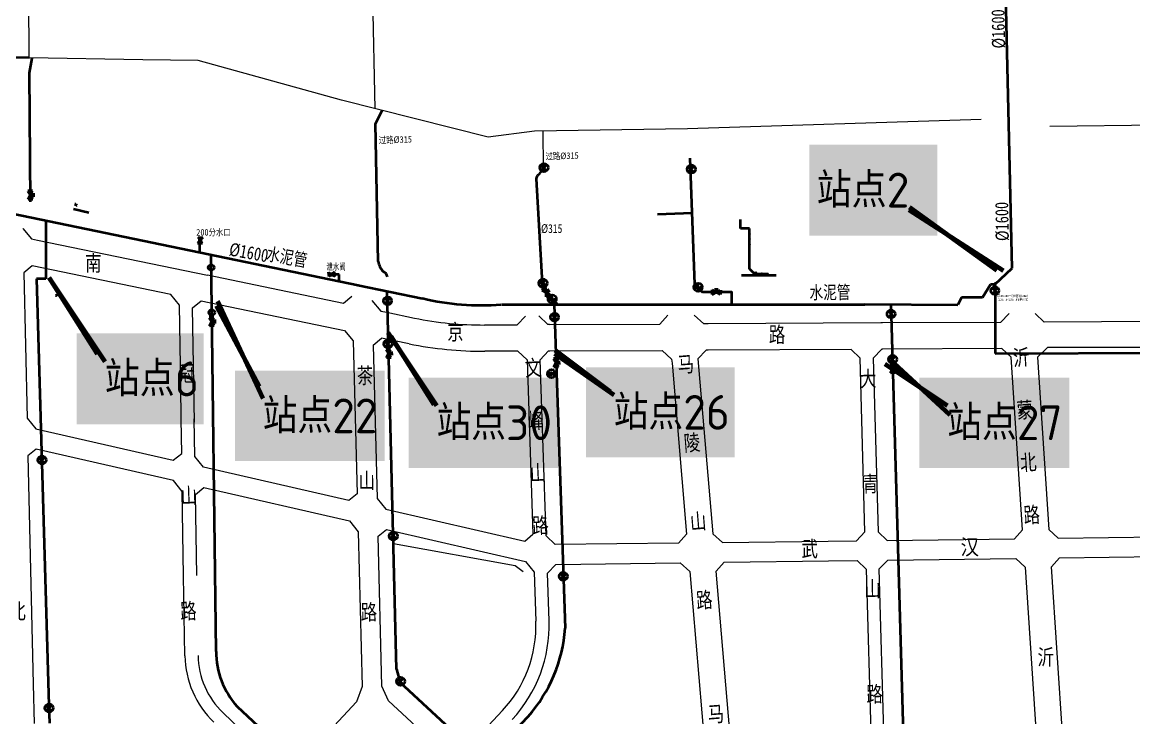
# Model space of a CAD drawing. Header units: millimetres. Extents: x 149602 to 158241, y 83300 to 93051.
# Drawn here: x 151265 to 153801, y 88129 to 89717 of the extents above; entities that cross this region are included whole.
import ezdxf

# ---------------------------------------------------------------- set-up
doc = ezdxf.new("R2010")
doc.units = ezdxf.units.MM
doc.layers.get('0').update_dxf_attribs({"lineweight": 18})
doc.layers.add('MiniCADViewLayer', color=1, linetype='Continuous')
doc.layers.add('TextBackground', color=2, linetype='Continuous', plot=False)
for name, color, linetype, lineweight in [('新路名', 7, 'Continuous', 18), ('给水线', 3, 'Continuous', 40), ('西线供水主管道', 5, 'Continuous', 40), ('规划道路红线', 7, 'Continuous', 18)]:
    doc.layers.add(name, color=color, linetype=linetype, lineweight=lineweight)
doc.layers.get('0').off()
doc.styles.add('FS', font='')
doc.styles.add('OdaTtfStyle', font='tssdeng.shx', dxfattribs={"bigfont": 'hztxt.shx'})
doc.styles.get("Standard").update_dxf_attribs({"font": 'txt', "width": 0.7})
doc.styles.get('FS').set_extended_font_data('宋体')
doc.dimstyles.new('0.5', dxfattribs={"dimtxt": 80, "dimasz": 40, "dimexe": 20, "dimexo": 20, "dimgap": 10, "dimtad": 1, "dimdec": 0, "dimzin": 0, "dimdsep": 46, "dimtxsty": 'FS', "dimblk": 'ARCHTICK', "dimcen": 2.5, "dimdle": 1, "dimadec": 0, "dimazin": 0, "dimtfac": 1, "dimtdec": 0, "dimtmove": 2, "dimatfit": 3, "dimldrblk": 'OBLIQUE', "dimfxl": 1, "dimtolj": 1, "dimtzin": 0, "dimarcsym": 0})

# ---------------------------------------------------------------- blocks, each defined once
blk = doc.blocks.new('减压阀')
at = {"linetype": 'ByBlock', "ltscale": 200}
for p, q in [((-101, 52), (-101, -52)), ((-91, 52), (-91, -52)), ((91, -52), (-91, 52)), ((-91, -52), (91, 52)), ((-43, 70), (43, 70)), ((-43, 63), (43, 63)), ((0, 0), (0, 63)), ((91, 52), (91, -52)), ((101, 52), (101, -52))]:
    blk.add_line(p, q, dxfattribs=at)
blk = doc.blocks.new('阀门')
blk.add_circle((0, 0), 69.9)
blk = doc.blocks.new('_ARCHTICK')
at = {"color": 0, "linetype": 'ByBlock', "const_width": 0.15}
blk.add_lwpolyline([(-0.5, -0.5), (0.5, 0.5)], dxfattribs=at)

msp = doc.modelspace()

# ---------------------------------------------------------------- hatches: boundary and pattern name
at = {"layer": 'TextBackground', "linetype": 'ByBlock', "ltscale": 200, "true_color": 0xfefe00}
for points in [[(153060.8, 89437.4), (153060.8, 89229.9), (153352.6, 89229.9), (153352.6, 89437.4)], [(151389.3, 89006.4), (151389.3, 88798.9), (151678.6, 88798.9), (151678.6, 89006.4)], [(151750.1, 88921.2), (151750.1, 88715.1), (152091.8, 88715.1), (152091.8, 88921.2)], [(152550.7, 88929.2), (152550.7, 88723.1), (152889.9, 88723.1), (152889.9, 88929.2)], [(152146.4, 88905.4), (152146.4, 88699.3), (152488.2, 88699.3), (152488.2, 88905.4)], [(153311.8, 88905.4), (153311.8, 88699.3), (153653.5, 88699.3), (153653.5, 88905.4)]]:
    msp.add_hatch(color=2, dxfattribs=at).paths.add_polyline_path(points)

# ---------------------------------------------------------------- linework, layer by layer
at = {"layer": '给水线', "lineweight": 0, "ltscale": 25}
for p, q in [((151280.9, 89635.3), (151275.5, 90345)), ((152069.8, 89519.4), (152062.2, 89891.6)), ((151540, 89631.4), (151280.9, 89635.3)), ((151665.9, 89629.5), (151540, 89631.4)), ((151993, 89538.8), (151665.9, 89629.5)), ((152327.5, 89454.3), (151993, 89538.8)), ((153452.4, 89494.9), (152782.8, 89473.9)), ((152433.8, 89468.1), (152327.5, 89454.3)), ((152782.8, 89473.9), (152433.8, 89468.1)), ((152454.3, 89384.3), (152453, 89468.4)), ((153609.3, 89479.8), (154338.7, 89487.7))]:
    msp.add_line(p, q, dxfattribs=at)
at = {"layer": '给水线', "ltscale": 25}
for p, q in [((151280.9, 89635.3), (151030, 89641.4)), ((151281.2, 89601.7), (151287.8, 89635)), ((151283.4, 89307.1), (151281.2, 89601.7)), ((152070.5, 89485), (152085.6, 89515.4)), ((152076.9, 89170.7), (152070.5, 89485)), ((152452, 89120.6), (152438.3, 89359.7))]:
    msp.add_line(p, q, dxfattribs=at)
at = {"layer": '给水线'}
for p, q in [((152461.4, 89392.2), (152446.8, 89390.1)), ((152448.5, 89377.8), (152461.4, 89392.2)), ((152799.3, 89118.9), (152788.5, 89406.7)), ((152446.8, 89390.1), (152462, 89378.5)), ((152462, 89378.5), (152448.4, 89377.9)), ((152797.4, 89388.6), (152782.8, 89386.6)), ((152782.8, 89386.6), (152798, 89375)), ((152798, 89375), (152784.4, 89374.4)), ((152784.5, 89374.3), (152797.4, 89388.6)), ((152714, 89279), (152793.2, 89281.5)), ((152903.2, 89245.7), (152903.2, 89266.6)), ((151318.8, 89264.1), (151318.8, 89131.1)), ((152924.2, 89245.7), (152903.2, 89245.7)), ((152924.2, 89161.7), (152924.2, 89245.7)), ((152924.2, 89233.7), (152924.9, 89233.7)), ((152924.2, 89221.7), (152924.9, 89221.7)), ((152924.9, 89233.4), (152924.9, 89234)), ((152924.9, 89221.4), (152924.9, 89222)), ((152924.2, 89209.7), (152924.9, 89209.7)), ((152924.9, 89209.4), (152924.9, 89210)), ((151707.4, 88280.3), (151695.5, 89184.5)), ((152924.2, 89153.7), (152924.2, 89161.7)), ((152936.3, 89141.8), (152924.2, 89153.7)), ((152932.7, 89143.8), (152934.3, 89145.4)), ((152935.9, 89143.8), (152932.7, 89143.8)), ((152934.3, 89142.2), (152934.3, 89145.4)), ((152935.9, 89143.8), (152934.3, 89142.2)), ((152951.3, 89141.8), (152936.3, 89141.8)), ((152937.4, 89143.5), (152939.6, 89145.8)), ((152939.6, 89143.5), (152937.4, 89145.8)), ((152937.4, 89145.8), (152939.6, 89145.8)), ((152939.6, 89143.5), (152937.4, 89143.5)), ((152966.3, 89141.8), (152953.3, 89141.8)), ((152965.2, 89139.4), (152967.5, 89141.7)), ((152967.5, 89139.4), (152965.2, 89141.7)), ((152965.2, 89141.7), (152967.5, 89141.7)), ((152967.5, 89139.4), (152965.2, 89139.4)), ((152966.3, 89139.4), (152966.3, 89141.8)), ((151297.7, 89131.1), (151325.8, 88157.2)), ((151318.8, 89131.1), (151297.7, 89131.1)), ((152799.3, 89118.9), (152816.8, 89100.3)), ((152104.1, 89073.8), (152092.2, 89087.8)), ((152092.2, 89087.8), (152103.9, 89087.8)), ((152103.9, 89087.8), (152092.4, 89073.7)), ((152118.8, 88239.9), (152097.7, 89102.7)), ((153477.8, 89111), (153489.5, 89111.4)), ((153490.1, 89097.4), (153477.8, 89111)), ((153489.5, 89111.4), (153478.3, 89097)), ((153478.3, 89097), (153490.1, 89097.4)), ((152092.4, 89073.7), (152104.1, 89073.8)), ((152478.2, 89072.3), (152503.5, 88333.1)), ((153246.3, 89074.4), (153313.5, 86760.2)), ((153484.8, 89069.1), (153484.1, 88960.7)), ((152485.2, 89036.6), (152473.2, 89050.6)), ((152473.2, 89050.6), (152484.9, 89050.6)), ((152484.9, 89050.6), (152473.4, 89036.5)), ((152473.4, 89036.5), (152485.2, 89036.6)), ((153240.7, 89057.7), (153252.4, 89058.1)), ((153253, 89044.1), (153240.7, 89057.7)), ((153252.4, 89058.1), (153241.2, 89043.7)), ((153241.2, 89043.7), (153253, 89044.1)), ((152105.5, 88989.8), (152090.9, 88987.8)), ((152090.9, 88987.8), (152106.2, 88976.2)), ((152092.7, 88975.5), (152105.5, 88989.8)), ((152105.6, 88989.8), (152100.4, 88984.2)), ((152100.4, 88984.2), (152102.5, 88986.4)), ((152106.2, 88976.2), (152092.6, 88975.6)), ((153484.1, 88960.7), (153998.6, 88962.6)), ((153256.7, 88954.4), (153242.1, 88952.4)), ((153242.1, 88952.4), (153257.4, 88940.8)), ((153257.4, 88940.8), (153243.7, 88940.2)), ((153243.9, 88940.1), (153256.7, 88954.4)), ((152469.4, 88909.9), (152468.9, 88918.3)), ((152468.9, 88918.3), (152479.5, 88910.6)), ((152479.1, 88919), (152469.4, 88909.9)), ((152483.6, 88915.3), (152473.7, 88914.8)), ((152479.1, 88919), (152479.5, 88910.6)), ((151316.8, 88723.9), (151302.1, 88723.3)), ((151302.1, 88723.3), (151316.1, 88710.2)), ((151316.1, 88710.2), (151302.5, 88711)), ((151302.6, 88710.9), (151316.8, 88723.9)), ((152104.2, 88537.1), (152116.4, 88551.6)), ((152104.2, 88550.7), (152119.4, 88537.1)), ((152119.4, 88537.1), (152104.2, 88537.1)), ((152491.4, 88446.3), (152506.7, 88457.3)), ((152491.8, 88457.6), (152506.4, 88446)), ((152491.8, 88457.6), (152506.7, 88457.3)), ((152491.6, 88446.3), (152506.4, 88446)), ((152118.8, 88239.9), (152126.8, 88209)), ((152119.6, 88217.1), (152134.9, 88205.5)), ((152134.9, 88205.5), (152121.2, 88204.9)), ((152121.4, 88204.8), (152134.2, 88219.1)), ((152271.3, 88075.3), (152126.8, 88209)), ((151333.2, 88157.5), (151318.4, 88157)), ((151318.4, 88157), (151332.4, 88143.9)), ((151318.9, 88144.5), (151333.2, 88157.5)), ((151325.8, 88157.2), (151326.8, 88116.1)), ((151754.9, 88154.7), (152473.1, 87487.1)), ((151332.4, 88143.9), (151318.8, 88144.7)), ((152320.6, 88029.5), (152418.9, 88131.6))]:
    msp.add_line(p, q, dxfattribs=at)
at = {"layer": '给水线', "ltscale": 200}
for p, q in [((152457.5, 89129.6), (152443.6, 89124.7)), ((152443.6, 89124.7), (152460.8, 89116.3)), ((152460.4, 89116.5), (152447.3, 89113.1)), ((152447.7, 89113), (152457.5, 89129.6)), ((152805.8, 89121.4), (152797.4, 89109.3)), ((152797.4, 89109.3), (152816.3, 89112.5)), ((152807.5, 89102.2), (152805.8, 89121.4)), ((152815.9, 89112.5), (152807.1, 89102)), ((152472.9, 89094.5), (152464.4, 89082.5)), ((152474.6, 89075.3), (152472.9, 89094.5)), ((152464.4, 89082.5), (152483.3, 89085.7)), ((152482.9, 89085.6), (152474.2, 89075.2))]:
    msp.add_line(p, q, dxfattribs=at)
at = {"layer": '给水线', "ltscale": 25}
msp.add_lwpolyline([(152438.3, 89359.7, -0.231665), (152444.7, 89371.1, 0.260354)], format="xyb", dxfattribs=at)
at = {"layer": '给水线'}
msp.add_lwpolyline([(152883.4, 89073.6), (152883.4, 89100.3), (152816.8, 89100.3)], dxfattribs=at)
at = {"layer": '给水线', "lineweight": 0}
msp.add_lwpolyline([(152111.8, 88526.7), (152389.4, 88476.6), (152407.7, 88462.5)], dxfattribs=at)
at = {"layer": '给水线'}
for centre, radius in [((152455, 89385), 9.5), ((152791, 89381.5), 9.5), ((153483.9, 89104.2), 9.16), ((152098.2, 89080.8), 9.16), ((152479.2, 89043.6), 9.16), ((153246.9, 89050.9), 9.16), ((152099.2, 88982.7), 9.5), ((153250.4, 88947.3), 9.5), ((152472.4, 88914.3), 9.35), ((151309.8, 88717.4), 9.5), ((152111.2, 88543.7), 9.5), ((152499.1, 88451.8), 9.35), ((152127.9, 88212), 9.5), ((151326.2, 88151.1), 9.5)]:
    msp.add_circle(centre, radius, dxfattribs=at)
at = {"layer": '给水线', "ltscale": 200}
for centre in [(152452.7, 89121.3), (152806.7, 89111.9), (152473.8, 89085)]:
    msp.add_circle(centre, 9.5, dxfattribs=at)
at = {"layer": '给水线', "ltscale": 25}
msp.add_arc((152411.3, 89405.7), 48.1, 313.952, 333.6232, dxfattribs=at)
at = {"layer": '给水线', "ltscale": 200}
for centre, radius, start, end in [((152117.7, 89177.2), 41.3, 188.9887, 225.0916), ((152081.8, 89132.6), 16.7, 11.0655, 66.0334), ((152511.4, 89131.4), 60.4, 190.2942, 231.4729), ((152461.9, 89061.3), 25.8, 25.2802, 62.3972)]:
    msp.add_arc(centre, radius, start, end, dxfattribs=at)
at = {"layer": '给水线'}
for centre, radius, start, end in [((152157.6, 88359.9), 347, 318.8694, 355.5763), ((151891.9, 88278.2), 184.5, 179.354, 222.0387)]:
    msp.add_arc(centre, radius, start, end, dxfattribs=at)
at = {"layer": '西线供水主管道'}
for p, q in [((153523.4, 89155.2), (153463.2, 91681.3)), ((151417, 89281.9), (151381.7, 89290)), ((151219.6, 89284.7), (152031.2, 89116.5)), ((151676.9, 89225.6), (151665, 89212.2)), ((151665.9, 89218.9), (151675.5, 89218.9)), ((151676.3, 89212.2), (151666, 89225.8)), ((151666.1, 89225.6), (151676.9, 89225.6)), ((151665, 89212.2), (151676.3, 89212.2)), ((151670.1, 89191.8), (151670.1, 89211.5)), ((151964.7, 89135.8), (151963.5, 89146.6)), ((151963.5, 89146.6), (151978.1, 89136.1)), ((151977, 89147.3), (151964.5, 89135.7)), ((151971.3, 89136.3), (151970.3, 89145.8)), ((151988.1, 89140.9), (151970.4, 89141.1)), ((151978.1, 89136.1), (151977, 89147.3)), ((151988.1, 89125.9), (151988.1, 89140.9)), ((152905.5, 89139.4), (152985.2, 89139.4)), ((153483.6, 89118.4), (153523.4, 89155.2)), ((152030.7, 89116.2), (152178.3, 89086.5)), ((153473.7, 89117.9), (153455.9, 89088.7)), ((153483.6, 89118.4), (153473.7, 89117.9)), ((153484.4, 89120.4), (153482.9, 89120.3)), ((153483.6, 89120.3), (153484.8, 89069.1)), ((153407.9, 89088.7), (153399, 89071.5)), ((153455.9, 89088.7), (153407.9, 89088.7)), ((152358.3, 89072.3), (153187.3, 89072.3)), ((153187.2, 89073.1), (153399, 89071.5))]:
    msp.add_line(p, q, dxfattribs=at)
msp.add_arc((152313.2, 89649.9), 579.3, 256.5337, 274.3277, dxfattribs=at)
at = {"layer": '规划道路红线'}
for p, q in [((151266, 89246), (151286, 89222)), ((151266, 89246), (151266, 89246)), ((151286, 89222), (151299.5, 89219.2)), ((151299.5, 89219.2), (151687.4, 89139.1)), ((151287.4, 89160.4), (151268.3, 89144.5)), ((151268.3, 89144.5), (151275.9, 88813.2)), ((151603.5, 89095.2), (151287.4, 89160.4)), ((151998.1, 89075), (151687.4, 89139.1)), ((151623.4, 89071.1), (151603.5, 89095.2)), ((152017.1, 89090.9), (151998.1, 89075)), ((151626.3, 88885.6), (151623.4, 89071.1)), ((151653.5, 89064.9), (151672.8, 89080.9)), ((151657.5, 88803.4), (151653.5, 89064.9)), ((151672.8, 89080.9), (151999.9, 89013.3)), ((152062.4, 89081.6), (152082.6, 89057.5)), ((152082.6, 89057.5), (152096.5, 89054.7)), ((152096.5, 89054.7), (152160, 89041.5)), ((152393.8, 89026), (152413.1, 89046.1)), ((152463.8, 89026.4), (152443.1, 89046.3)), ((152719.5, 89027.7), (152737.8, 89047.7)), ((152819.7, 89028.2), (152798, 89048)), ((153496.6, 89031.6), (153516.1, 89051.7)), ((153596.6, 89032.1), (153576.1, 89052)), ((151999.9, 89013.3), (152020, 88989.3)), ((152319.6, 89025.7), (152393, 89026)), ((152393, 89026), (152393.8, 89026)), ((152468, 89026.4), (152463.8, 89026.4)), ((152468, 89026.4), (152719.5, 89027.7)), ((152829.5, 89028.2), (152819.7, 89028.2)), ((153223.9, 89030.2), (152829.5, 89028.2)), ((153227.8, 89030.3), (153223.9, 89030.2)), ((153496.6, 89031.6), (153227.8, 89030.3)), ((153977.8, 89034.1), (153596.6, 89032.1)), ((152020, 88989.4), (152029.1, 88640.1)), ((152020, 88989.3), (152020, 88989.3)), ((152065.3, 88979.9), (152084.3, 88995.9)), ((152147.9, 88982.8), (152084.3, 88995.9)), ((152065.3, 88979.9), (152074.4, 88629.7)), ((152395.8, 88966), (152319.9, 88965.7)), ((152416.5, 88946.2), (152395.8, 88966)), ((152824.8, 88968.2), (152806.5, 88948.2)), ((152829.8, 88968.2), (152824.8, 88968.2)), ((153155.6, 88969.9), (152829.8, 88968.2)), ((153176.2, 88950), (153155.6, 88969.9)), ((153225.6, 88970.2), (153206.2, 88950.2)), ((153228.1, 88970.3), (153225.6, 88970.2)), ((153499.5, 88971.6), (153228.1, 88970.3)), ((153499.5, 88971.6), (153520.8, 88951.8)), ((153604, 88974.5), (153580.9, 88952.1)), ((152416.5, 88946.2), (152429.9, 88547.9)), ((152806.5, 88948.2), (152840.5, 88548.7)), ((153187.5, 88553.2), (153176.2, 88950)), ((153206.2, 88950.2), (153217.5, 88553.6)), ((153547, 88557.8), (153520.8, 88951.8)), ((153580.9, 88952.1), (153607.1, 88558.6)), ((151275.9, 88813.2), (151295.8, 88788.7)), ((151628.6, 88732.2), (151627.4, 88810.6)), ((151658.7, 88725.3), (151657.4, 88811.1)), ((151295.8, 88788.7), (151609.5, 88716.7)), ((151296.9, 88742.3), (151277.8, 88726.8)), ((151610.2, 88670.3), (151296.9, 88742.3)), ((151609.5, 88716.7), (151628.6, 88732.2)), ((151609.5, 88716.7), (151628.6, 88732.2)), ((151277.8, 88726.8), (151289.8, 88205.6)), ((151678.5, 88700.8), (151658.7, 88725.3)), ((152010.1, 88624.6), (151678.5, 88700.8)), ((151630, 88645.8), (151610.2, 88670.3)), ((151633, 88453.2), (151630, 88645.8)), ((152029.1, 88640.1), (152010.1, 88624.6)), ((152074.4, 88629.7), (152094.4, 88605.2)), ((152094.4, 88605.2), (152411.1, 88532.4)), ((153528.4, 88537.6), (153547, 88557.8)), ((153607.1, 88558.6), (153628.4, 88538.9)), ((152411.1, 88532.4), (152429.9, 88547.9)), ((152840.5, 88548.7), (152862.1, 88529)), ((152862.1, 88529), (153103.5, 88532.1)), ((153103.5, 88532.1), (153168.1, 88533)), ((153168.1, 88533), (153187.5, 88553.2)), ((153217.5, 88553.6), (153238.1, 88533.9)), ((153238.1, 88533.9), (153528.4, 88537.6)), ((153628.4, 88538.9), (154007.2, 88543.7)), ((152462.9, 88458.9), (152482.3, 88479.1)), ((152482.3, 88479.1), (152765.8, 88482.8)), ((152765.8, 88482.8), (152787.5, 88463.1)), ((152847.7, 88463.9), (152866, 88484.1)), ((152866, 88484.1), (153104, 88487.1)), ((153104, 88487.1), (153169.4, 88488)), ((153169.4, 88488), (153190, 88468.2)), ((153220, 88468.6), (153239.4, 88488.9)), ((153239.4, 88488.9), (153531.4, 88492.6)), ((153531.4, 88492.6), (153552.7, 88472.9)), ((153612.8, 88473.7), (153631.4, 88493.9)), ((153631.4, 88493.9), (153998.5, 88498.6)), ((152466.6, 88350), (152462.9, 88458.9)), ((151289.8, 88205.6), (151291.7, 88115.7))]:
    msp.add_line(p, q, dxfattribs=at)
at = {"layer": '规划道路红线', "lineweight": 0}
msp.add_line((153988.7, 88974), (153604, 88974.5), dxfattribs=at)
at = {"layer": '规划道路红线'}
msp.add_lwpolyline([(152465.8, 88966.4), (152468.3, 88966.4), (152724.6, 88967.7), (152746.3, 88947.9), (152747.2, 88938.1), (152780.3, 88547.9), (152762, 88527.7), (152480.8, 88524.1), (152460.1, 88543.9), (152446.5, 88946.3)], close=True, dxfattribs=at)
for points in [[(151627.4, 88810.6), (151626.3, 88885.6)], [(151663, 88453.7), (151660.1, 88638.9), (151679.3, 88654.4), (152011.3, 88578.1), (152031.3, 88553.6), (152040.5, 88199.8), (152027.4, 88165.2), (151885.4, 88012.5), (151857.3, 88011.7), (151722.9, 88140.1)], [(152360.5, 88145.3), (152264.8, 88042.3), (152236.5, 88041.3), (152100.6, 88167.7), (152085.5, 88201.3), (152076.6, 88543.2), (152095.6, 88558.8), (152412.7, 88485.9), (152432.8, 88461.4), (152436.6, 88349)], [(154021.7, 88484), (154038.7, 88091), (154024.3, 88075.6), (153654.9, 88065.9), (153638.9, 88080.4), (153612.8, 88473.7)], [(151635.8, 88270.5), (151633, 88453.2)], [(152787.5, 88463.1), (152821.8, 88059.5), (152808.1, 88044.1), (152754.2, 88042.8)], [(153190, 88468.2), (153201.4, 88069.2), (153186.9, 88053.8), (153016.8, 88049.5), (152898.1, 88046.5), (152881.9, 88061), (152847.7, 88463.9)], [(153552.7, 88472.9), (153578.9, 88078.9), (153564.9, 88063.5), (153246.8, 88055.4), (153231.4, 88070), (153220, 88468.6)]]:
    msp.add_lwpolyline(points, dxfattribs=at)
for points in [[(152360.5, 88145.3, 0.198257), (152436.6, 88349, 0.198257)], [(152382.5, 88124.9, 0.198257), (152466.6, 88350, 0.198257)], [(151635.8, 88270.5, 0.200751), (151702.2, 88118.5, 0.200751)], [(151665.8, 88271, 0.200751), (151722.9, 88140.1, 0.200751)]]:
    msp.add_lwpolyline(points, format="xyb", dxfattribs=at)
for radius in [770, 830]:
    msp.add_arc((152315.7, 89795.6), radius, 258.3342, 270.2906, dxfattribs=at)

# ---------------------------------------------------------------- block references
at = {"layer": '给水线', "ltscale": 200}
for p, xscale, yscale, zscale, rotation in [((151283.4, 89322.3), 0.100000000005426, 0.1000000000066093, 0.1, 272.2551471541028), ((151387.3, 89300), 0.01999999999378519, 0.02000000000224134, 0.02, 296.1910771872058), ((152952.3, 89141.8), 0.01600000001890211, 0.01599999998870771, 0.016, 358.9025370958757), ((152459.5, 89100.4), 0.100000000000234, 0.1000000000097216, 0.1, 301.8738955742767), ((151343.7, 89094.1), 0.01999999998286114, 0.02000000000668933, 0.02, 231.8266520225128), ((152848.2, 89100.3), 0.1000000000019533, 0.100000000008162, 0.1, 358.9025370883462), ((151697.1, 89033.3), 0.09999999999990018, 0.1000000000077108, 0.1, 272.356719454167), ((152100.5, 88960.6), 0.09999999999990018, 0.1000000000077126, 0.1, 272.356719454167), ((152482.5, 88939.2), 0.09999999999990018, 0.1000000000077126, 0.1, 272.356719454167), ((153250.6, 88925.9), 0.09999999999990018, 0.1000000000077126, 0.1, 272.356719454167)]:
    msp.add_blockref('减压阀', p, dxfattribs=dict(at, xscale=xscale, yscale=yscale, zscale=zscale, rotation=rotation))
at = {"layer": '给水线', "xscale": 0.09600000007776543, "yscale": 0.09599999999045394, "zscale": 0.09600000000000003, "rotation": 180}
for p in [(151695.8, 89156.9), (151697.2, 89054.2)]:
    msp.add_blockref('阀门', p, dxfattribs=at)

# ---------------------------------------------------------------- texts
at = {"layer": 'MiniCADViewLayer', "color": 1, "linetype": 'ByBlock', "ltscale": 200, "true_color": 0xff0000, "style": 'OdaTtfStyle'}
for s, insert, char_height, attachment_point in [('站点2', (153288.8, 89293.7), 79.81, 9), ('站点6', (151453.1, 88942.6), 79.81, 1), ('站点22', (151813.5, 88857.8), 79.27, 1), ('站点26', (152614.2, 88865.8), 79.27, 1), ('站点30', (152209.9, 88842), 79.27, 1), ('站点27', (153375.2, 88842), 79.27, 1)]:
    msp.add_mtext(s, dxfattribs=dict(at, insert=insert, char_height=char_height, attachment_point=attachment_point))
at = {"layer": '新路名', "char_height": 36, "attachment_point": 1}
for s, insert, width in [('{\\W0.8;南}', (151408.3, 89184.8), 36.8), ('{\\W0.8;京}', (152234.5, 89027.7), 67.334), ('{\\W0.8;路}', (152968.3, 89021.8), 51.089), ('{\\W0.8;武}', (153042.7, 88532.7), 96.935), ('{\\W0.9;汉}', (153405.6, 88536.7), 41.76), ('{\\W0.8;沂}', (153581.2, 88285.4), 43.435)]:
    msp.add_mtext(s, dxfattribs=dict(at, insert=insert, width=width))
at = {"layer": '新路名', "lineweight": 30, "char_height": 36, "attachment_point": 1}
for s, insert, width, rotation in [('{\\W0.8;沂\\P\\P蒙\\P\\P北\\P\\P路}', (153524, 88968.2), 127, 3.8364), ('{\\W0.8;冠}', (151621.1, 88932.3), 127, 2.0419), ('{\\W0.8;文\\P\\P峰\\P\\P山\\P\\P路}', (152410.8, 88944.7), 127, 2.6682), ('{\\W0.8;马\\P\\P\\P陵\\P\\P\\P山\\P\\P\\P路}', (152758.5, 88952.6), 56.017, 4.4959), ('{\\W0.8;茶\\P\\P\\P\\P山\\P\\P\\P\\P\\P路}', (152027.8, 88927.8), 127, 0.95), ('{\\W0.8;大\\P\\P\\P\\P青\\P\\P\\P\\P山\\P\\P\\P\\P路}', (153175.7, 88920.5), 127, 1.1532), ('{\\W0.8;山}', (151625.5, 88653.4), 127, 2.0419), ('{\\W0.8;路}', (151624.6, 88390), 127, 2.0419), ('{\\W0.8;马\\P\\P\\P陵\\P\\P\\P山}', (152827.2, 88154), 56.017, 4.4959)]:
    msp.add_mtext(s, dxfattribs=dict(at, insert=insert, width=width, rotation=rotation))
at = {"layer": '新路名', "color": 7, "lineweight": 0, "ltscale": 25, "insert": (151235.4, 88390.2), "char_height": 36, "width": 42.915, "attachment_point": 1}
msp.add_mtext('{\\W0.8;北}', dxfattribs=at)
at = {"layer": '给水线', "char_height": 15, "width": 96.547, "attachment_point": 1, "rotation": 1.9077}
for insert in [(152078, 89455), (152458.4, 89418)]:
    msp.add_mtext('{\\W0.8;过路%%C315}', dxfattribs=dict(at, insert=insert))
at = {"layer": '给水线', "insert": (152448.3, 89255.8), "char_height": 20, "width": 86.756, "attachment_point": 1}
msp.add_mtext('{\\W0.8;%%C315}', dxfattribs=at)
at = {"layer": '西线供水主管道', "char_height": 30, "attachment_point": 1}
for s, insert, width, rotation in [('{\\W0.8;%%C1600}', (153477.3, 89656.7), 82.533, 91.0649), ('{\\W0.8;%%C1600}', (153485.7, 89217), 82.533, 91.0649), ('{\\W0.8;%%C1600}', (151740.4, 89214.2), 86.56, 349.7053), ('{\\W0.8;水泥管}', (151825.2, 89204), 125.248, 349.7053), ('{\\W0.8;水泥管}', (153060.6, 89114.6), 139.769, 0.7955)]:
    msp.add_mtext(s, dxfattribs=dict(at, insert=insert, width=width, rotation=rotation))
at = {"layer": '西线供水主管道', "attachment_point": 1}
for s, insert, char_height, width in [('{\\W0.8;200分水口}', (151661.8, 89244.7), 15, 92.826), ('泄水阀', (151958.7, 89166.1), 15, 92.826), ('{\\W0.8;4节DN1600一阶段管道(20m)\\P（2017.5-2017.6保护处理）}', (153486.7, 89094.5), 5, 295.308)]:
    msp.add_mtext(s, dxfattribs=dict(at, insert=insert, char_height=char_height, width=width))

# ---------------------------------------------------------------- leaders
at = {"layer": 'MiniCADViewLayer', "color": 1, "linetype": 'ByBlock', "lineweight": -2, "ltscale": 200, "true_color": 0xff0000}
for points, override in [([(153488.3, 89150.1), (153288.8, 89293.7)], {"dimscale": 798.10905, "dimasz": 0.1, "dimgap": 0.05, "dimlwd": 65535}), ([(153503.3, 89149.1), (153288.5, 89287.6)], {"dimscale": 692.851328, "dimasz": 0.1, "dimgap": 0.05, "dimlwd": 65535}), ([(151325.4, 89134.1), (151453.1, 88942.6)], {"dimscale": 798.10905, "dimasz": 0.1, "dimgap": 0.05, "dimlwd": 65535}), ([(151326.1, 89133.3), (151435.9, 88960)], {"dimscale": 577.663602, "dimasz": 0.1, "dimgap": 0.05, "dimlwd": 65535}), ([(151707.4, 89069.7), (151805.6, 88884.9)], {"dimscale": 577.663602, "dimasz": 0.1, "dimgap": 0.05, "dimlwd": 65535}), ([(151710.4, 89079.8), (151813.5, 88857.8)], {"dimscale": 792.74475, "dimasz": 0.1, "dimgap": 0.05, "dimlwd": 65535}), ([(152098.9, 89008.4), (152209.9, 88842)], {"dimscale": 792.74475, "dimasz": 0.1, "dimgap": 0.05, "dimlwd": 65535}), ([(152106, 89000.4), (152204.2, 88844.4)], {"dimscale": 577.663602, "dimasz": 0.1, "dimgap": 0.05, "dimlwd": 65535}), ([(152479.4, 88960.9), (152614.2, 88865.8)], {"dimscale": 792.74475, "dimasz": 0.1, "dimgap": 0.05, "dimlwd": 65535}), ([(152480.3, 88968.1), (152606.1, 88873.7)], {"dimscale": 785.904953, "dimasz": 0.1, "dimgap": 0.05, "dimlwd": 65535}), ([(153232.5, 88937.1), (153375.2, 88842)], {"dimscale": 792.74475, "dimasz": 0.1, "dimgap": 0.05, "dimlwd": 65535}), ([(153252.7, 88939.4), (153381.1, 88820.2)], {"dimscale": 916.679537, "dimasz": 0.1, "dimgap": 0.05, "dimlwd": 65535})]:
    msp.add_leader(points, dimstyle='0.5', override=override, dxfattribs=at)

doc.saveas('drawing.dxf')
